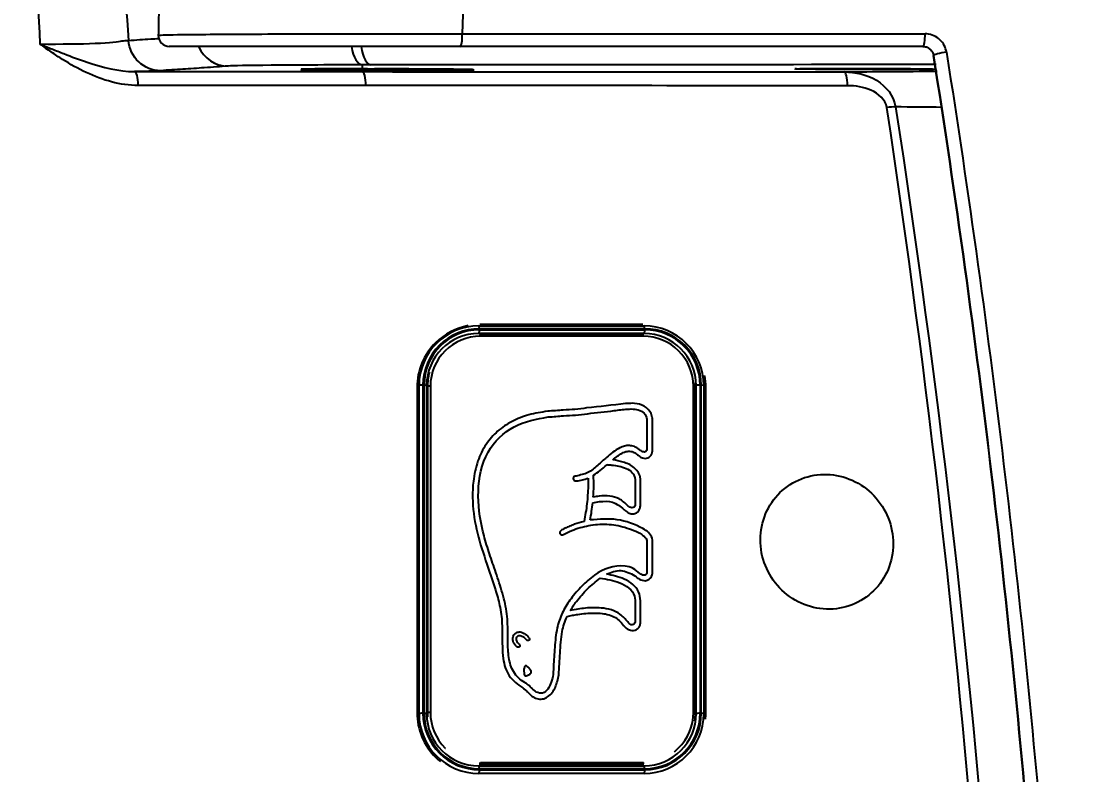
# Model space of a CAD drawing. Extents: x 2897 to 9100, y -47 to 2481.
# Drawn here: x 6670.5 to 6769.5, y 1792.1 to 1861.4 of the extents above; entities that cross this region are included whole.
import ezdxf

# ---------------------------------------------------------------- set-up
doc = ezdxf.new("R2010")
doc.units = 0
doc.header["$LTSCALE"] = 20
doc.header["$MEASUREMENT"] = 0
doc.layers.get('0').update_dxf_attribs({"linetype": 'CONTINUOUS'})
doc.layers.get('DEFPOINTS').update_dxf_attribs({"linetype": 'CONTINUOUS'})
doc.layers.add('1', color=7, linetype='CONTINUOUS')
doc.styles.get("Standard").update_dxf_attribs({"font": 'NanumGothic.ttf'})
doc.dimstyles.get("Standard").update_dxf_attribs({"dimtxt": 2.7, "dimasz": 2.5, "dimexe": 1.5, "dimexo": 1.5, "dimgap": 1.5, "dimtad": 1, "dimdec": 0, "dimlfac": 10, "dimzin": 0, "dimdsep": 46, "dimtxsty": 'Standard', "dimcen": 0, "dimclrt": 2, "dimadec": 0, "dimazin": 0, "dimtfac": 1, "dimtdec": 0, "dimtmove": 0, "dimatfit": 3, "dimfxl": 0, "dimtolj": 1, "dimtzin": 0, "dimarcsym": 0})

# ---------------------------------------------------------------- blocks, each defined once
blk = doc.blocks.new('*D14')
at = {"color": 3, "lineweight": -2}
for p, q in [((6485.218, 1702.273), (6485.218, 1982.175)), ((7209.483, 1702.273), (7209.483, 1982.175)), ((6505.218, 1977.175), (7189.483, 1977.175))]:
    blk.add_line(p, q, dxfattribs=at)
at = {"color": 3}
for points in [[(6505.218, 1980.508), (6505.218, 1973.841), (6485.218, 1977.175)], [(7189.483, 1980.508), (7189.483, 1973.841), (7209.483, 1977.175)]]:
    blk.add_solid(points, dxfattribs=at)
at = {"layer": 'DEFPOINTS', "color": 0}
for p in [(7209.483, 1977.175), (6485.218, 1700.773), (7209.483, 1700.773)]:
    blk.add_point(p, dxfattribs=at)
at = {"color": 2, "insert": (6847.35, 2003.505), "char_height": 30, "attachment_point": 5}
blk.add_mtext('\\A1;725', dxfattribs=at)
blk = doc.blocks.new('A$C429C0A1F')
at = {"layer": '1', "color": 0}
for p, q in [((355.999, 507.508), (356.122, 507.507)), ((356.26, 507.507), (356.621, 507.506)), ((296.896, 502.294), (327.096, 502.294)), ((327.096, 501.594), (296.896, 501.594)), ((327.135, 501.93), (296.935, 501.93)), ((296.935, 501.83), (327.135, 501.83)), ((291.396, 481.594), (291.396, 496.794)), ((291.735, 496.73), (291.735, 481.53)), ((291.835, 481.53), (291.835, 496.73)), ((292.096, 496.794), (292.096, 481.594)), ((331.896, 481.594), (331.896, 496.794)), ((332.235, 496.73), (332.235, 481.53)), ((332.335, 481.53), (332.335, 496.73)), ((332.596, 496.794), (332.596, 481.594)), ((296.896, 476.794), (327.096, 476.794)), ((327.096, 476.094), (296.896, 476.094)), ((327.135, 476.43), (296.935, 476.43)), ((296.935, 476.33), (327.135, 476.33))]:
    blk.add_line(p, q, dxfattribs=at)
for centre, radius, start, end in [((296.896, 496.794), 5.5, 90, 180), ((296.935, 496.73), 5.2, 90, 180), ((296.935, 496.73), 5.1, 90, 180), ((296.896, 496.794), 4.8, 90, 180), ((327.096, 496.794), 5.5, 0, 90), ((327.096, 496.794), 4.8, 0, 90), ((327.135, 496.73), 5.2, 0, 90), ((327.135, 496.73), 5.1, 0, 90), ((296.896, 481.594), 5.5, 180, 270), ((296.935, 481.53), 5.2, 180, 270), ((296.935, 481.53), 5.1, 180, 270), ((296.896, 481.594), 4.8, 180, 270), ((327.096, 481.594), 5.5, 270, 0), ((327.096, 481.594), 4.8, 270, 0), ((327.135, 481.53), 5.1, 270, 0), ((327.135, 481.53), 5.2, 270, 0)]:
    blk.add_arc(centre, radius, start, end, dxfattribs=at)
for centre, major_axis, ratio, start_param, end_param in [((354.509, 528.46), (1.5, -0.001), 0.228999, 4.857323, 6.27422), ((359.326, 525.278), (-1, 0), 1, 4.70819, 6.28317), ((359.51, 519.84), (2.992, 0.216), 0.99324, 1.909052, 3.066346), ((359.62, 507.499), (3, 0.003), 0.378274, 2.024569, 3.132165), ((354.499, 507.512), (1.5, -0.001), 0.223098, 4.859883, 6.274233), ((359.621, 506.715), (3, 0.002), 0.33934, 2.025024, 3.132316), ((296.896, 501.994), (0, 0.3), 0.132894, 4.500169, 6.283185), ((296.896, 501.894), (0, 0.3), 0.132894, 3.141593, 4.500169), ((296.982, 501.294), (0, 0.2), 0.121005, 4.49801, 6.283185), ((327.012, 501.294), (0, -0.2), 0.140434, 1.353522, 3.141593), ((327.096, 501.994), (0, 0.3), 0.132894, 4.500169, 6.283185), ((327.096, 501.894), (0, 0.3), 0.132894, 3.141593, 4.500169), ((359.326, 498.529), (-1, 0), 0.221069, 0, 1.720343), ((291.696, 496.794), (-0.3, 0), 0.212431, 0, 1.701078), ((291.796, 496.794), (-0.3, 0), 0.212431, 1.701078, 3.141593), ((292.382, 496.694), (-0.2, 0), 0.21292, 0, 1.686253), ((331.612, 496.694), (-0.2, 0), 0.217009, 1.711088, 3.141593), ((332.196, 496.794), (-0.3, 0), 0.212431, 0, 1.701078), ((332.296, 496.794), (0.3, 0), 0.212431, 4.84267, 6.283185), ((291.696, 481.594), (0.3, 0), 0.212431, 3.141593, 4.84267), ((291.796, 481.594), (-0.3, 0), 0.212431, 1.701078, 3.141593), ((292.382, 481.694), (-0.2, 0), 0.210332, 0, 1.687833), ((331.612, 481.694), (-0.2, 0), 0.213495, 1.712453, 3.141593), ((332.196, 481.594), (-0.3, 0), 0.212431, 0, 1.701078), ((332.296, 481.594), (-0.3, 0), 0.212431, 1.701078, 3.141593), ((296.896, 476.494), (0, 0.3), 0.132894, 4.500169, 6.283185), ((296.982, 477.094), (0, -0.2), 0.123481, 0, 1.360881), ((327.012, 477.094), (0, 0.2), 0.142578, 3.141593, 4.500734), ((327.096, 476.494), (0, 0.3), 0.132894, 4.500169, 6.283185), ((296.896, 476.394), (0, 0.3), 0.132894, 3.141593, 4.500169), ((327.096, 476.394), (0, 0.3), 0.132894, 3.141593, 4.500169), ((354.478, 463.183), (1.5, -0.001), 0.211079, 4.862822, 6.274258), ((352.47, 459.569), (0.225, -1.483), 0.119694, 0.703376, 1.340941), ((359.326, 455.948), (-1, 0), 0.209286, 0, 1.722357), ((357.637, 453.973), (-0.156, 0.988), 0.119842, 4.483079, 6.283185)]:
    blk.add_ellipse(centre, major_axis=major_axis, ratio=ratio, start_param=start_param, end_param=end_param, dxfattribs=at)
for points, knots in [([(393.76, 525.181), (393.706, 530.135), (393.586, 540.715), (393.193, 557.162), (392.395, 574.885), (390.867, 593.516), (388.13, 612.39), (382.98, 632.998), (374.603, 651.575), (362.635, 666.414), (351.092, 676.124), (337.243, 684.808), (320.723, 692.311), (301.283, 698.541), (281.421, 703.041), (261.243, 706.204), (240.839, 708.239), (220.398, 709.396), (206.779, 709.525), (200.006, 709.589)], [0, 0, 0, 0, 0.047496, 0.101465, 0.158754, 0.219453, 0.283486, 0.344977, 0.426954, 0.479725, 0.52727, 0.569318, 0.632406, 0.694258, 0.7554, 0.816656, 0.878101, 0.939373, 1, 1, 1, 1]), ([(354.726, 528.12), (354.726, 529.78), (355.211, 531.402), (356.27, 533.654), (356.679, 534.378), (357.345, 535.437), (357.576, 535.786), (357.932, 536.304), (358.052, 536.476), (358.234, 536.733), (358.295, 536.819), (358.387, 536.946), (358.417, 536.989), (358.479, 537.074), (358.492, 537.152), (358.545, 537.154)], [0, 0, 0, 0, 0.5, 0.5, 0.75, 0.75, 0.875, 0.875, 0.9375, 0.9375, 0.96875, 0.96875, 0.984375, 0.984375, 1, 1, 1, 1]), ([(358.545, 537.152), (358.494, 537.149), (358.503, 537.063), (358.465, 536.971), (358.446, 536.926), (358.389, 536.788), (358.351, 536.697), (358.239, 536.423), (358.164, 536.241), (357.942, 535.694), (357.797, 535.331), (357.373, 534.247), (357.105, 533.531), (356.389, 531.376), (356.007, 529.925), (356.009, 528.456)], [0, 0, 0, 0, 0.015625, 0.015625, 0.03125, 0.03125, 0.0625, 0.0625, 0.125, 0.125, 0.25, 0.25, 0.5, 0.5, 1, 1, 1, 1]), ([(358.545, 537.167), (358.533, 535.206), (358.556, 533.404), (358.661, 530.741), (358.743, 529.887), (358.84, 529.629)], [0, 0, 0, 0, 0.5, 0.5, 1, 1, 1, 1]), ([(391.334, 531.358), (385.518, 530.942), (374.699, 530.17), (363.88, 529.383), (358.878, 529.019)], [0, 0, 0, 0, 0.537593, 1, 1, 1, 1]), ([(358.84, 529.629), (358.84, 529.629), (358.84, 529.629), (358.84, 529.629), (358.852, 529.426), (358.864, 529.223), (358.876, 529.021)], [0, 0, 0, 0, 0.000007, 0.000007, 0.000007, 1, 1, 1, 1]), ([(356.088, 526.061), (356.074, 526.281), (356.06, 526.458), (356.032, 526.994), (356.02, 527.58), (356.009, 528.456)], [0, 0, 0, 0, 0.5, 0.5, 1, 1, 1, 1]), ([(356.088, 526.061), (356.091, 526.803), (356.386, 527.541), (357.408, 528.625), (358.13, 528.967), (358.876, 529.021)], [0, 0, 0, 0, 0.5, 0.5, 1, 1, 1, 1]), ([(358.879, 529.019), (358.922, 528.327), (358.966, 527.647), (359.026, 526.724), (359.043, 526.47), (359.059, 526.218)], [0, 0, 0, 0, 0.72362, 0.72362, 1, 1, 1, 1]), ([(359.345, 526.278), (359.366, 526.277), (359.386, 525.673), (359.426, 523.146), (359.444, 521.012), (359.471, 515.64), (359.48, 512.396), (359.486, 505.519), (359.483, 501.819), (359.475, 498.31)], [0, 0, 0, 0, 0.222257, 0.222257, 0.481505, 0.481505, 0.740752, 0.740752, 1, 1, 1, 1]), ([(356.51, 519.848), (356.458, 520.564), (356.406, 521.298), (356.31, 522.692), (356.266, 523.349), (356.177, 524.687), (356.132, 525.368), (356.088, 526.06)], [0, 0, 0, 0, 0.367325, 0.367325, 0.683599, 0.683599, 1, 1, 1, 1]), ([(358.326, 498.529), (358.326, 501.889), (358.326, 505.382), (358.326, 511.972), (358.326, 515.081), (358.326, 520.229), (358.326, 522.274), (358.326, 524.698), (358.326, 525.277), (358.326, 525.278)], [0, 0, 0, 0, 0.259187, 0.259187, 0.518375, 0.518375, 0.777562, 0.777562, 1, 1, 1, 1]), ([(356.621, 507.506), (356.617, 510.834), (356.605, 513.751), (356.566, 518.046), (356.54, 519.431), (356.51, 519.848)], [0, 0, 0, 0, 0.5, 0.5, 1, 1, 1, 1]), ([(356.211, 513.172), (356.21, 513.172), (356.21, 513.171), (356.193, 513.11), (356.177, 512.548), (356.146, 510.545), (356.132, 509.144), (356.122, 507.507)], [0, 0, 0, 0, 0.028502, 0.028502, 0.514251, 0.514251, 1, 1, 1, 1]), ([(356.271, 508.067), (356.268, 509.654), (356.261, 510.977), (356.241, 512.578), (356.23, 513.013), (356.218, 513.136)], [0, 0, 0, 0, 0.55872, 0.55872, 1, 1, 1, 1]), ([(356.621, 506.723), (356.621, 506.986), (356.621, 507.247), (356.621, 507.506), (356.621, 507.506), (356.621, 507.506)], [0, 0, 0, 0, 0.999952, 0.999952, 1, 1, 1, 1]), ([(356.178, 497.266), (356.18, 497.295), (356.183, 497.341), (356.202, 497.848), (356.22, 499.131), (356.244, 502.558), (356.249, 504.633), (356.247, 506.397)], [0, 0, 0, 0, 0.066482, 0.066482, 0.533241, 0.533241, 1, 1, 1, 1]), ([(356.251, 507.038), (356.25, 507.012), (356.25, 506.978), (356.249, 506.897), (356.249, 506.849), (356.248, 506.747), (356.248, 506.691), (356.247, 506.58), (356.247, 506.523), (356.247, 506.444), (356.247, 506.42), (356.247, 506.397)], [0, 0, 0, 0, 0.225047, 0.225047, 0.450094, 0.450094, 0.675136, 0.675136, 0.900168, 0.900168, 1, 1, 1, 1]), ([(356.129, 503.357), (356.129, 503.413), (356.129, 503.469), (356.129, 503.572), (356.129, 503.62), (356.129, 503.702), (356.128, 503.738), (356.127, 503.79), (356.127, 503.808), (356.126, 503.82), (356.126, 503.822), (356.126, 503.822)], [0, 0, 0, 0, 0.225026, 0.225026, 0.450052, 0.450052, 0.67508, 0.67508, 0.900115, 0.900115, 1, 1, 1, 1]), ([(356.129, 503.357), (356.126, 501.453), (356.13, 499.63), (356.148, 497.672), (356.159, 497.23), (356.172, 497.229)], [0, 0, 0, 0, 0.576555, 0.576555, 1, 1, 1, 1]), ([(296.991, 502.474), (295.465, 502.474), (293.955, 501.839), (292.752, 500.627), (292.622, 500.482), (292.501, 500.331)], [0, 0, 0, 0, 0.886177, 0.886177, 1, 1, 1, 1]), ([(332.618, 497.766), (332.401, 498.9), (331.849, 499.952), (329.985, 501.831), (328.493, 502.474), (326.939, 502.474)], [0, 0, 0, 0, 0.432892, 0.432892, 1, 1, 1, 1]), ([(296.982, 501.494), (301.246, 501.494), (305.507, 501.494), (315.519, 501.494), (321.268, 501.494), (327.012, 501.494)], [0, 0, 0, 0, 0.425398, 0.425398, 1, 1, 1, 1]), ([(297.006, 501.251), (295.79, 501.251), (294.587, 500.745), (293.732, 499.883), (293.726, 499.877), (293.72, 499.871)], [0, 0, 0, 0, 0.993077, 0.993077, 1, 1, 1, 1]), ([(327.04, 501.25), (321.294, 501.251), (315.545, 501.251), (305.532, 501.251), (301.27, 501.251), (297.006, 501.251)], [0, 0, 0, 0, 0.574596, 0.574596, 1, 1, 1, 1]), ([(331.64, 496.651), (331.64, 497.869), (331.144, 499.047), (329.462, 500.739), (328.276, 501.25), (327.04, 501.25)], [0, 0, 0, 0, 0.5, 0.5, 1, 1, 1, 1]), ([(358.326, 455.948), (358.326, 456.88), (358.326, 457.811), (358.326, 459.877), (358.326, 461.012), (358.326, 474.288), (358.326, 486.415), (358.326, 498.529)], [0, 0, 0, 0, 0.065536, 0.065536, 0.145408, 0.145408, 1, 1, 1, 1]), ([(324.737, 490.455), (324.648, 491.04), (324.476, 492.176), (323.859, 493.748), (322.951, 495.105), (321.708, 496.194), (320.125, 496.963), (317.963, 497.421), (315.324, 497.364), (312.407, 496.671), (310.056, 495.824), (308.376, 495.281), (307.407, 495.001), (306.915, 494.891), (306.669, 494.836)], [0, 0, 0, 0, 0.080701, 0.156804, 0.230035, 0.303372, 0.380893, 0.467195, 0.599942, 0.73113, 0.865542, 0.932769, 0.966386, 1, 1, 1, 1]), ([(359.475, 498.31), (359.475, 497.66), (359.475, 497.01), (359.475, 493.758), (359.475, 491.157), (359.476, 479.69), (359.477, 470.818), (359.477, 460.804), (359.477, 459.669), (359.477, 457.604), (359.477, 456.673), (359.477, 455.742)], [0, 0, 0, 0, 0.045883, 0.045883, 0.229413, 0.229413, 0.854591, 0.854591, 0.934463, 0.934463, 1, 1, 1, 1]), ([(392.682, 497.634), (386.379, 497.759), (380.076, 497.887), (369.007, 498.114), (364.242, 498.212), (359.475, 498.31)], [0, 0, 0, 0, 0.569571, 0.569571, 1, 1, 1, 1]), ([(292.182, 481.694), (292.182, 483.793), (292.182, 485.893), (292.182, 490.893), (292.182, 493.794), (292.182, 496.694)], [0, 0, 0, 0, 0.419827, 0.419827, 1, 1, 1, 1]), ([(292.405, 496.651), (292.405, 493.751), (292.405, 490.851), (292.405, 485.851), (292.405, 483.751), (292.405, 481.652)], [0, 0, 0, 0, 0.580173, 0.580173, 1, 1, 1, 1]), ([(299.756, 492.558), (299.888, 492.767), (300.146, 493.172), (300.727, 493.606), (301.375, 493.889), (302.071, 494.048), (303.174, 494.139), (304.665, 494.096), (306.587, 494.215), (308.474, 494.755), (310.284, 495.354), (312.017, 495.953), (314.325, 496.63), (317.388, 497.044), (321.052, 496.314), (323.606, 493.69), (324.013, 491.484), (324.214, 490.397)], [0, 0, 0, 0, 0.025375, 0.049277, 0.073193, 0.097684, 0.122592, 0.187438, 0.252465, 0.320805, 0.388806, 0.449086, 0.509538, 0.636556, 0.765968, 0.884735, 1, 1, 1, 1]), ([(331.641, 481.651), (331.641, 484.555), (331.641, 487.458), (331.64, 492.457), (331.64, 494.554), (331.64, 496.651)], [0, 0, 0, 0, 0.580513, 0.580513, 1, 1, 1, 1]), ([(331.812, 496.694), (331.812, 494.597), (331.812, 492.5), (331.812, 487.5), (331.812, 484.597), (331.812, 481.694)], [0, 0, 0, 0, 0.419487, 0.419487, 1, 1, 1, 1]), ([(306.669, 494.836), (306.39, 494.787), (305.832, 494.689), (304.638, 494.641), (303.351, 494.645), (301.798, 494.58), (300.27, 494.144), (299.6, 493.216), (299.268, 492.756)], [0, 0, 0, 0, 0.10528, 0.210663, 0.44505, 0.585253, 0.794347, 1, 1, 1, 1]), ([(303.067, 493.29), (303.222, 493.442), (303.531, 493.745), (303.943, 493.635), (304.148, 493.581)], [0, 0, 0, 0, 0.501556, 1, 1, 1, 1]), ([(304.148, 493.581), (304.235, 493.502), (304.406, 493.347), (304.42, 493.115), (304.427, 493)], [0, 0, 0, 0, 0.504691, 1, 1, 1, 1]), ([(299.268, 492.756), (299.21, 492.67), (299.093, 492.5), (298.946, 492.353), (298.873, 492.279)], [0, 0, 0, 0, 0.499759, 1, 1, 1, 1]), ([(299.256, 491.931), (299.344, 492.016), (299.519, 492.186), (299.654, 492.388), (299.721, 492.489)], [0, 0, 0, 0, 0.500825, 1, 1, 1, 1]), ([(300.349, 492.43), (300.35, 492.457), (300.354, 492.511), (300.405, 492.535), (300.43, 492.547)], [0, 0, 0, 0, 0.495661, 1, 1, 1, 1]), ([(300.558, 492.059), (300.512, 492.114), (300.42, 492.226), (300.372, 492.362), (300.349, 492.43)], [0, 0, 0, 0, 0.498515, 1, 1, 1, 1]), ([(300.43, 492.547), (300.581, 492.588), (300.883, 492.67), (301.177, 492.58), (301.325, 492.535)], [0, 0, 0, 0, 0.50001, 1, 1, 1, 1]), ([(301.301, 492.407), (301.237, 492.326), (301.105, 492.162), (300.919, 492.063), (300.825, 492.012)], [0, 0, 0, 0, 0.493472, 1, 1, 1, 1]), ([(301.325, 492.535), (301.334, 492.513), (301.354, 492.466), (301.319, 492.427), (301.301, 492.407)], [0, 0, 0, 0, 0.480842, 1, 1, 1, 1]), ([(303.067, 493.058), (303.043, 493.096), (302.995, 493.172), (303.043, 493.251), (303.067, 493.29)], [0, 0, 0, 0, 0.499514, 1, 1, 1, 1]), ([(303.3, 493.081), (303.263, 493.053), (303.189, 492.998), (303.108, 493.038), (303.067, 493.058)], [0, 0, 0, 0, 0.502123, 1, 1, 1, 1]), ([(304.067, 492.988), (304.065, 493.067), (304.06, 493.226), (303.824, 493.399), (303.513, 493.31), (303.37, 493.157), (303.3, 493.081)], [0, 0, 0, 0, 0.211846, 0.427728, 0.716926, 1, 1, 1, 1]), ([(303.637, 492.21), (303.63, 492.253), (303.616, 492.34), (303.684, 492.4), (303.718, 492.43)], [0, 0, 0, 0, 0.499426, 1, 1, 1, 1]), ([(303.718, 492.43), (303.804, 492.508), (303.974, 492.662), (304.036, 492.88), (304.067, 492.988)], [0, 0, 0, 0, 0.502069, 1, 1, 1, 1]), ([(304.427, 493), (304.377, 492.83), (304.275, 492.487), (303.99, 492.264), (303.846, 492.152)], [0, 0, 0, 0, 0.496352, 1, 1, 1, 1]), ([(298.873, 492.279), (298.75, 492.16), (298.504, 491.922), (298.262, 491.46), (298.208, 490.932), (298.509, 490.249), (299.324, 489.668), (300.092, 489.519), (300.476, 489.444)], [0, 0, 0, 0, 0.11509, 0.230429, 0.34789, 0.467009, 0.733118, 1, 1, 1, 1]), ([(300.511, 489.956), (300.272, 490.001), (299.793, 490.092), (299.195, 490.395), (298.688, 490.892), (298.82, 491.3), (298.885, 491.501)], [0, 0, 0, 0, 0.274173, 0.547854, 0.777677, 1, 1, 1, 1]), ([(298.885, 491.501), (298.94, 491.578), (299.051, 491.732), (299.188, 491.865), (299.256, 491.931)], [0, 0, 0, 0, 0.50019, 1, 1, 1, 1]), ([(300.825, 492.012), (300.777, 492.001), (300.68, 491.979), (300.599, 492.032), (300.558, 492.059)], [0, 0, 0, 0, 0.499086, 1, 1, 1, 1]), ([(303.846, 492.152), (303.804, 492.141), (303.722, 492.12), (303.665, 492.18), (303.637, 492.21)], [0, 0, 0, 0, 0.504168, 1, 1, 1, 1]), ([(300.476, 489.444), (301.142, 489.399), (302.14, 489.33), (303.473, 489.257), (304.132, 489.165), (304.462, 489.119)], [0, 0, 0, 0, 0.500232, 0.749883, 1, 1, 1, 1]), ([(313.408, 488.991), (313.532, 488.746), (313.778, 488.256), (314.126, 487.218), (314.383, 485.855), (314.331, 484.167), (313.898, 482.799), (313.474, 481.888), (313, 481.265), (312.224, 481.356), (311.472, 481.33), (310.826, 481.333), (310.367, 481.337), (310.089, 481.33), (309.874, 481.322), (309.675, 481.417), (309.611, 481.692), (309.895, 482.084), (310.318, 482.57), (310.723, 484.073), (310.003, 485.858), (308.664, 487.322), (307.547, 488.305), (306.334, 489.082), (304.901, 489.631), (303.237, 489.799), (302.046, 489.873), (301.452, 489.909)], [0, 0, 0, 0, 0.032254, 0.064227, 0.12811, 0.193537, 0.258901, 0.290554, 0.311285, 0.34134, 0.370762, 0.400183, 0.414894, 0.423434, 0.432045, 0.439578, 0.446898, 0.461801, 0.49136, 0.5211, 0.635621, 0.695372, 0.755349, 0.808912, 0.862802, 0.931583, 1, 1, 1, 1]), ([(304.462, 489.119), (304.698, 489.066), (305.17, 488.961), (305.612, 488.772), (305.833, 488.678)], [0, 0, 0, 0, 0.500252, 1, 1, 1, 1]), ([(305.833, 488.678), (305.876, 488.513), (305.962, 488.184), (306.049, 487.599), (306.158, 486.748), (306.189, 485.632), (305.985, 484.546), (305.489, 483.858), (305.184, 483.601), (305.031, 483.472)], [0, 0, 0, 0, 0.092467, 0.184491, 0.320503, 0.557104, 0.789425, 0.894706, 1, 1, 1, 1]), ([(313.466, 489.328), (313.423, 489.277), (313.337, 489.175), (313.384, 489.053), (313.408, 488.991)], [0, 0, 0, 0, 0.495821, 1, 1, 1, 1]), ([(313.768, 489.212), (313.731, 489.265), (313.656, 489.368), (313.529, 489.341), (313.466, 489.328)], [0, 0, 0, 0, 0.508851, 1, 1, 1, 1]), ([(314.605, 487.109), (314.521, 487.411), (314.395, 487.864), (314.189, 488.373), (314.064, 488.656), (313.96, 488.865), (313.868, 489.053), (313.797, 489.167), (313.768, 489.212)], [0, 0, 0, 0, 0.413086, 0.620256, 0.723861, 0.822092, 0.929843, 1, 1, 1, 1]), ([(324.318, 489.003), (324.338, 488.636), (324.376, 487.901), (324.469, 487.172), (324.516, 486.807)], [0, 0, 0, 0, 0.499514, 1, 1, 1, 1]), ([(325.039, 486.877), (324.992, 487.234), (324.899, 487.947), (324.861, 488.667), (324.841, 489.026)], [0, 0, 0, 0, 0.500496, 1, 1, 1, 1]), ([(305.345, 483.089), (305.597, 483.313), (306.074, 483.735), (306.51, 484.609), (306.666, 485.698), (306.655, 486.977), (306.487, 487.909), (306.402, 488.375)], [0, 0, 0, 0, 0.17324, 0.326523, 0.497315, 0.748467, 1, 1, 1, 1]), ([(306.402, 488.375), (306.544, 488.288), (306.826, 488.113), (307.093, 487.916), (307.227, 487.818)], [0, 0, 0, 0, 0.500507, 1, 1, 1, 1]), ([(307.227, 487.818), (307.629, 487.492), (308.43, 486.84), (309.061, 486.027), (309.376, 485.622)], [0, 0, 0, 0, 0.501057, 1, 1, 1, 1]), ([(318.555, 488.12), (318.504, 488.106), (318.405, 488.08), (318.328, 487.938), (318.325, 487.843), (318.323, 487.795)], [0, 0, 0, 0, 0.34311, 0.665556, 1, 1, 1, 1]), ([(318.323, 487.795), (318.346, 487.613), (318.393, 487.249), (318.524, 486.908), (318.59, 486.737)], [0, 0, 0, 0, 0.498448, 1, 1, 1, 1]), ([(318.776, 487.841), (318.769, 487.911), (318.754, 488.05), (318.621, 488.096), (318.555, 488.12)], [0, 0, 0, 0, 0.501347, 1, 1, 1, 1]), ([(321.483, 482.473), (321.527, 482.629), (321.611, 482.928), (321.551, 483.399), (321.331, 483.91), (320.976, 484.466), (320.429, 485.132), (319.75, 485.848), (319.019, 486.721), (318.857, 487.47), (318.776, 487.841)], [0, 0, 0, 0, 0.075809, 0.146007, 0.222266, 0.342552, 0.463149, 0.636984, 0.820109, 1, 1, 1, 1]), ([(309.132, 481.485), (309.16, 481.369), (309.216, 481.132), (309.59, 480.804), (310.462, 480.818), (311.39, 480.805), (312.337, 480.82), (313.036, 480.777), (313.624, 481.153), (314.261, 482.242), (314.944, 484.045), (314.803, 485.708), (314.733, 486.54)], [0, 0, 0, 0, 0.034262, 0.069302, 0.134685, 0.270605, 0.338561, 0.405109, 0.464781, 0.522496, 0.761048, 1, 1, 1, 1]), ([(317.847, 486.737), (317.301, 486.761), (316.21, 486.81), (315.14, 487.009), (314.605, 487.109)], [0, 0, 0, 0, 0.499586, 1, 1, 1, 1]), ([(314.733, 486.54), (314.995, 486.494), (315.519, 486.404), (316.048, 486.339), (316.313, 486.307)], [0, 0, 0, 0, 0.5, 1, 1, 1, 1]), ([(324.516, 486.807), (324.605, 485.978), (324.738, 484.736), (324.964, 483.107), (324.961, 482.005), (324.33, 481.329), (323.463, 481.338), (322.753, 481.334), (322.127, 481.335), (321.801, 481.333), (321.471, 481.34), (321.159, 481.302), (320.98, 481.474), (320.978, 481.703), (321.12, 481.942), (321.334, 482.183), (321.434, 482.376), (321.483, 482.473)], [0, 0, 0, 0, 0.24876, 0.373137, 0.499533, 0.558476, 0.619142, 0.742088, 0.772824, 0.803561, 0.837633, 0.872212, 0.888999, 0.905425, 0.936506, 0.96815, 1, 1, 1, 1]), ([(309.376, 485.622), (309.285, 485.026), (309.106, 483.853), (308.111, 482.369), (306.906, 482.411), (306.232, 482.4), (305.743, 482.407), (305.467, 482.397), (305.248, 482.409), (305.085, 482.57), (305.06, 482.865), (305.233, 483.001), (305.345, 483.089)], [0, 0, 0, 0, 0.267867, 0.527232, 0.642659, 0.762448, 0.822343, 0.85199, 0.882257, 0.913512, 0.94395, 1, 1, 1, 1]), ([(316.429, 485.68), (316.453, 485.268), (316.5, 484.438), (315.974, 483.772), (315.709, 483.437)], [0, 0, 0, 0, 0.496934, 1, 1, 1, 1]), ([(316.046, 483.077), (316.28, 483.334), (316.721, 483.816), (316.971, 484.78), (316.943, 485.401), (316.929, 485.726)], [0, 0, 0, 0, 0.350279, 0.658853, 1, 1, 1, 1]), ([(316.836, 486.261), (317.17, 486.238), (317.839, 486.192), (318.51, 486.222), (318.846, 486.238)], [0, 0, 0, 0, 0.500222, 1, 1, 1, 1]), ([(318.846, 486.238), (318.989, 486.028), (319.276, 485.61), (319.616, 485.232), (319.786, 485.043)], [0, 0, 0, 0, 0.499586, 1, 1, 1, 1]), ([(304.741, 482.148), (304.82, 482.083), (304.977, 481.957), (305.282, 481.914), (305.62, 481.916), (306.006, 481.915), (306.581, 481.919), (307.28, 481.883), (308.455, 482.077), (309.413, 483.379), (309.63, 484.499), (309.737, 485.052)], [0, 0, 0, 0, 0.044581, 0.087373, 0.129874, 0.192177, 0.254482, 0.379088, 0.497743, 0.751501, 1, 1, 1, 1]), ([(309.737, 485.052), (309.914, 484.608), (310.266, 483.723), (309.82, 482.858), (309.597, 482.427)], [0, 0, 0, 0, 0.501637, 1, 1, 1, 1]), ([(319.786, 485.043), (319.801, 485.019), (319.83, 484.971), (319.812, 484.858), (319.802, 484.666), (319.756, 484.276), (319.626, 483.522), (319.277, 482.688), (318.648, 482.42), (318.282, 482.398), (317.75, 482.405), (317.173, 482.401), (316.667, 482.406), (316.363, 482.399), (316.117, 482.39), (315.901, 482.49), (315.798, 482.779), (315.946, 482.957), (316.046, 483.077)], [0, 0, 0, 0, 0.013166, 0.025862, 0.052264, 0.105143, 0.210406, 0.420992, 0.476977, 0.517349, 0.591536, 0.726137, 0.787567, 0.828034, 0.868757, 0.901586, 0.933652, 1, 1, 1, 1]), ([(315.488, 482.159), (315.601, 482.08), (315.825, 481.923), (316.248, 481.914), (316.652, 481.915), (317.199, 481.914), (317.874, 481.929), (318.788, 481.86), (319.67, 482.499), (320.081, 483.477), (320.213, 484.151), (320.275, 484.472)], [0, 0, 0, 0, 0.064466, 0.128069, 0.192028, 0.255981, 0.383894, 0.511591, 0.674982, 0.845207, 1, 1, 1, 1]), ([(320.275, 484.472), (320.382, 484.333), (320.596, 484.057), (320.873, 483.632), (321.094, 483.166), (321.044, 482.835), (321.019, 482.671)], [0, 0, 0, 0, 0.259819, 0.519258, 0.760386, 1, 1, 1, 1]), ([(305.031, 483.472), (305.023, 483.467), (305.006, 483.456), (304.976, 483.431), (304.925, 483.385), (304.828, 483.288), (304.71, 483.137), (304.593, 482.938), (304.567, 482.791), (304.555, 482.717)], [0, 0, 0, 0, 0.031852, 0.063807, 0.127696, 0.255327, 0.509445, 0.754339, 1, 1, 1, 1]), ([(304.555, 482.717), (304.556, 482.613), (304.558, 482.403), (304.679, 482.234), (304.741, 482.148)], [0, 0, 0, 0, 0.493894, 1, 1, 1, 1]), ([(315.302, 482.764), (315.296, 482.652), (315.283, 482.426), (315.419, 482.249), (315.488, 482.159)], [0, 0, 0, 0, 0.496577, 1, 1, 1, 1]), ([(315.709, 483.437), (315.702, 483.432), (315.689, 483.421), (315.666, 483.397), (315.625, 483.353), (315.548, 483.263), (315.452, 483.127), (315.344, 482.956), (315.316, 482.828), (315.302, 482.764)], [0, 0, 0, 0, 0.031579, 0.063289, 0.126696, 0.253451, 0.506462, 0.752461, 1, 1, 1, 1]), ([(321.019, 482.671), (320.967, 482.559), (320.865, 482.338), (320.618, 482.066), (320.394, 481.712), (320.377, 481.201), (320.81, 480.814), (321.361, 480.802), (321.878, 480.814), (322.379, 480.811), (322.861, 480.812), (323.343, 480.811), (323.82, 480.806), (324.299, 480.836), (324.888, 481.099), (325.393, 481.772), (325.444, 482.388), (325.469, 482.694)], [0, 0, 0, 0, 0.046005, 0.091483, 0.13718, 0.202161, 0.268633, 0.337236, 0.404643, 0.465523, 0.526403, 0.587155, 0.647901, 0.707293, 0.766436, 0.884118, 1, 1, 1, 1]), ([(309.597, 482.427), (309.471, 482.293), (309.218, 482.024), (309.161, 481.666), (309.132, 481.485)], [0, 0, 0, 0, 0.498271, 1, 1, 1, 1]), ([(327.04, 477.052), (328.251, 477.052), (329.455, 477.555), (331.155, 479.267), (331.641, 480.456), (331.641, 481.651)], [0, 0, 0, 0, 0.5, 0.5, 1, 1, 1, 1]), ([(293.394, 478.804), (293.502, 478.666), (293.618, 478.534), (294.584, 477.563), (295.772, 477.052), (297.006, 477.052)], [0, 0, 0, 0, 0.128126, 0.128126, 1, 1, 1, 1]), ([(327.012, 476.894), (322.761, 476.894), (318.507, 476.894), (308.499, 476.894), (302.743, 476.894), (296.982, 476.894)], [0, 0, 0, 0, 0.42526, 0.42526, 1, 1, 1, 1]), ([(297.006, 477.052), (302.768, 477.052), (308.525, 477.052), (317.887, 477.052), (321.495, 477.052), (325.748, 477.052), (326.394, 477.052), (327.04, 477.052)], [0, 0, 0, 0, 0.574748, 0.574748, 0.93536, 0.93536, 1, 1, 1, 1]), ([(306.534, 464.199), (306.645, 462.589), (307.428, 461.079), (309.869, 459.051), (311.529, 458.546), (314.756, 458.848), (316.318, 459.643), (318.475, 462.131), (319.027, 463.774), (318.809, 466.953), (318.029, 468.478), (315.594, 470.505), (313.948, 471.013), (310.685, 470.711), (309.126, 469.905), (306.989, 467.447), (306.423, 465.808), (306.534, 464.199)], [0, 0, 0, 0, 0.125, 0.125, 0.25, 0.25, 0.375, 0.375, 0.5, 0.5, 0.625, 0.625, 0.75, 0.75, 0.875, 0.875, 1, 1, 1, 1]), ([(356.186, 461.208), (356.189, 462.926), (356.199, 464.606), (356.226, 467.004), (356.242, 467.707), (356.257, 467.708), (356.257, 467.708), (356.257, 467.708)], [0, 0, 0, 0, 0.499972, 0.499972, 0.999944, 0.999944, 1, 1, 1, 1]), ([(356.264, 467.664), (356.276, 467.494), (356.286, 466.841), (356.301, 464.594), (356.303, 462.907), (356.295, 459.514), (356.285, 457.816), (356.265, 455.917), (356.256, 455.384), (356.247, 455.062)], [0, 0, 0, 0, 0.248081, 0.248081, 0.539128, 0.539128, 0.830174, 0.830174, 1, 1, 1, 1]), ([(352.694, 459.257), (353.442, 459.371), (353.986, 460.029), (354.589, 461.395), (354.703, 462.133), (354.703, 462.87)], [0, 0, 0, 0, 0.5, 0.5, 1, 1, 1, 1]), ([(355.978, 463.18), (355.976, 462.135), (355.74, 461.1), (354.662, 459.316), (353.788, 458.611), (352.756, 458.455)], [0, 0, 0, 0, 0.5, 0.5, 1, 1, 1, 1]), ([(356.228, 454.708), (356.228, 454.708), (356.228, 454.708), (356.213, 454.707), (356.2, 455.409), (356.184, 457.808), (356.182, 459.491), (356.186, 461.208)], [0, 0, 0, 0, 0.000228, 0.000228, 0.500114, 0.500114, 1, 1, 1, 1]), ([(200.006, 447.762), (225.67, 447.762), (251.27, 448.728), (302.2, 452.571), (327.512, 455.441), (352.694, 459.257)], [0, 0, 0, 0, 0.5, 0.5, 1, 1, 1, 1]), ([(352.756, 458.455), (327.567, 454.561), (302.243, 451.629), (251.289, 447.703), (225.679, 446.716), (200.006, 446.715)], [0, 0, 0, 0, 0.5, 0.5, 1, 1, 1, 1]), ([(358.326, 455.948), (358.326, 455.84), (358.308, 455.727), (358.234, 455.516), (358.179, 455.415), (358.04, 455.24), (357.955, 455.163), (357.77, 455.046), (357.667, 455.002), (357.536, 454.97), (357.509, 454.965), (357.482, 454.961)], [0, 0, 0, 0, 0.245751, 0.245751, 0.485067, 0.485067, 0.715055, 0.715055, 0.941747, 0.941747, 1, 1, 1, 1]), ([(357.788, 453.766), (357.843, 453.775), (357.897, 453.786), (358.161, 453.85), (358.366, 453.937), (358.735, 454.172), (358.904, 454.324), (359.182, 454.672), (359.293, 454.875), (359.439, 455.296), (359.477, 455.521), (359.477, 455.742)], [0, 0, 0, 0, 0.058388, 0.058388, 0.287997, 0.287997, 0.52184, 0.52184, 0.761124, 0.761124, 1, 1, 1, 1]), ([(200.006, 442.537), (226.502, 442.537), (252.873, 443.589), (305.435, 447.754), (331.515, 450.868), (357.482, 454.961)], [0, 0, 0, 0, 0.5, 0.5, 1, 1, 1, 1]), ([(357.482, 454.961), (331.525, 450.87), (305.429, 447.753), (252.899, 443.591), (226.471, 442.537), (200.006, 442.537)], [0, 0, 0, 0, 0.5, 0.5, 1, 1, 1, 1]), ([(357.788, 453.766), (331.771, 449.668), (305.64, 446.551), (252.975, 442.386), (226.553, 441.335), (200.006, 441.335)], [0, 0, 0, 0, 0.5, 0.5, 1, 1, 1, 1])]:
    blk.add_open_spline(points, degree=3, knots=knots, dxfattribs=at)
for points, degree in [([(390.935, 538.86), (380.153, 538.299), (369.359, 537.712), (358.545, 537.167)], 3), ([(354.719, 507.18), (354.722, 514.165), (354.724, 521.145), (354.726, 528.12)], 3), ([(356.009, 528.456), (356.006, 521.478), (356.002, 514.495), (355.999, 507.508)], 3), ([(389.385, 525.688), (374.384, 525.996), (359.347, 526.277)], 2), ([(355.999, 507.508), (355.991, 492.752), (355.984, 477.976), (355.978, 463.18)], 3), ([(356.122, 507.507), (356.115, 506.338), (356.109, 505.095), (356.106, 503.822)], 3), ([(356.251, 507.038), (356.254, 507.194), (356.257, 507.351), (356.26, 507.507)], 3), ([(356.26, 507.507), (356.264, 507.694), (356.267, 507.88), (356.271, 508.067)], 3), ([(354.703, 462.87), (354.708, 477.66), (354.714, 492.431), (354.719, 507.18)], 3), ([(356.647, 454.728), (356.641, 472.241), (356.632, 489.562), (356.621, 506.723)], 3), ([(356.106, 503.822), (356.113, 503.822), (356.119, 503.822), (356.126, 503.822)], 3), ([(326.939, 502.474), (316.969, 502.474), (306.988, 502.474), (296.991, 502.474)], 3), ([(296.596, 501.477), (296.724, 501.488), (296.853, 501.494), (296.982, 501.494)], 3), ([(327.012, 501.494), (327.464, 501.494), (327.909, 501.428), (328.335, 501.305)], 3), ([(332.719, 481.694), (332.719, 486.696), (332.719, 491.696), (332.719, 496.694)], 3), ([(299.721, 492.489), (299.733, 492.512), (299.744, 492.535), (299.756, 492.558)], 3), ([(324.841, 489.026), (324.806, 489.503), (324.772, 489.979), (324.737, 490.455)], 3), ([(301.452, 489.909), (301.139, 489.925), (300.825, 489.94), (300.511, 489.956)], 3), ([(324.214, 490.397), (324.249, 489.932), (324.284, 489.468), (324.318, 489.003)], 3), ([(318.59, 486.737), (318.342, 486.737), (318.095, 486.737), (317.847, 486.737)], 3), ([(325.445, 483.286), (325.31, 484.483), (325.174, 485.68), (325.039, 486.877)], 3), ([(316.313, 486.307), (316.352, 486.098), (316.39, 485.889), (316.429, 485.68)], 3), ([(316.929, 485.726), (316.898, 485.905), (316.867, 486.083), (316.836, 486.261)], 3), ([(325.469, 482.694), (325.461, 482.891), (325.453, 483.089), (325.445, 483.286)], 3), ([(296.982, 476.894), (296.728, 476.894), (296.475, 476.914), (296.227, 476.955)], 3), ([(327.4, 476.91), (327.271, 476.899), (327.142, 476.894), (327.012, 476.894)], 3), ([(296.39, 475.946), (296.591, 475.924), (296.793, 475.913), (296.996, 475.913)], 3), ([(296.996, 475.913), (306.991, 475.913), (316.97, 475.913), (326.939, 475.913)], 3), ([(326.939, 475.913), (327.307, 475.913), (327.675, 475.95), (328.036, 476.022)], 3), ([(355.978, 463.18), (356, 460.407), (356.022, 457.573), (356.042, 454.633)], 3), ([(352.713, 454.17), (352.728, 455.626), (352.742, 457.055), (352.756, 458.455)], 3)]:
    blk.add_open_spline(points, degree=degree, dxfattribs=at)

msp = doc.modelspace()

# ---------------------------------------------------------------- block references
at = {"rotation": 90}
msp.add_blockref('A$C429C0A1F', (7209.324, 1500.792), dxfattribs=at)

# ---------------------------------------------------------------- dimensions: what is measured, and where the dimension line sits
dim = msp.add_linear_dim(base=(7209.483, 1977.175), p1=(6485.218, 1700.773), p2=(7209.483, 1700.773), text='725', dimstyle='Standard', override={"dimtxt": 30, "dimasz": 20, "dimexe": 5, "dimgap": 10, "dimlfac": 1, "dimzin": 12, "dimclrd": 3, "dimclre": 3, "dimazin": 2, "dimarcsym": 1})
dim.commit()
dim.dimension.update_dxf_attribs({"geometry": '*D14', "text_midpoint": (6847.35, 2003.505)})

doc.saveas('drawing.dxf')
